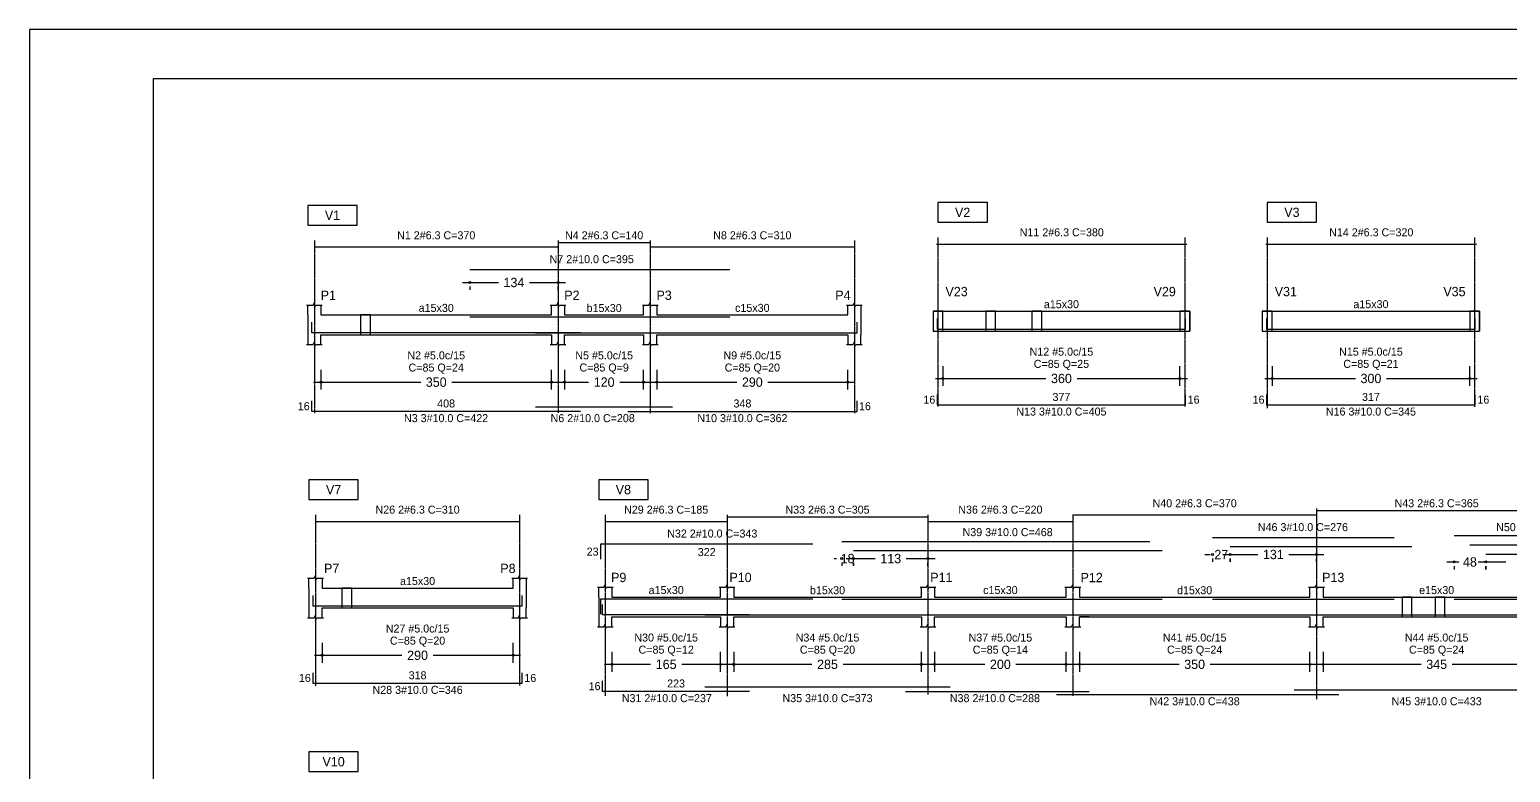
# Model space of a CAD drawing. Extents: x -8959 to 10104, y 7473 to 11928.
# Drawn here: x -8959 to -6710, y 10800 to 11928 of the extents above; entities that cross this region are included whole.
import ezdxf
from ezdxf.enums import TextEntityAlignment as Align

# ---------------------------------------------------------------- set-up
doc = ezdxf.new("R2010")
doc.units = 0
doc.header["$LTSCALE"] = 10
doc.header["$MEASUREMENT"] = 0
doc.linetypes.add('LT0', pattern=[0])
doc.linetypes.add('LT3', pattern=[0.264, 0.12, -0.048, 0.048, -0.048])
for name, color, linetype in [('COT-T', 1, 'LT0'), ('FER-L', 7, 'LT0'), ('FER-T', 2, 'LT0'), ('VIG-L', 7, 'LT0'), ('VIG-T', 8, 'LT0')]:
    doc.layers.add(name, color=color, linetype=linetype)

msp = doc.modelspace()

# ---------------------------------------------------------------- linework, layer by layer
at = {"layer": 'COT-T', "linetype": 'LT3'}
for p, q in [((-8526.6, 11608.2), (-8526.6, 11346)), ((-8156.6, 11608.2), (-8156.6, 11346.4)), ((-8016.6, 11608.2), (-8016.6, 11346)), ((-7706.6, 11608.2), (-7706.6, 11345.6)), ((-7579.7, 11612.7), (-7579.7, 11355.8)), ((-7204.7, 11612.7), (-7204.7, 11355.8)), ((-7079.7, 11612.7), (-7079.7, 11353.4)), ((-6764.7, 11612.7), (-6764.7, 11355.6)), ((-7004.9, 11201.1), (-7004.9, 10911.4)), ((-8524.9, 11191.4), (-8524.9, 10930.9)), ((-8214.9, 11191.4), (-8214.9, 10931.8)), ((-8084.9, 11191.4), (-8084.9, 10916.3)), ((-7899.9, 11191.4), (-7899.9, 10915.2)), ((-7594.9, 11191.4), (-7594.9, 10918.4)), ((-7374.9, 11191.4), (-7374.9, 10916.3))]:
    msp.add_line(p, q, dxfattribs=at)
at = {"layer": 'COT-T', "linetype": 'LT0'}
for p, q in [((-8301.9, 11544.3), (-8247.2, 11544.3)), ((-8290.6, 11538), (-8290.6, 11533)), ((-8200, 11544.3), (-8145.4, 11544.3)), ((-8156.6, 11533), (-8156.6, 11538)), ((-8516.6, 11411.6), (-8516.6, 11381.6)), ((-8166.6, 11381.6), (-8166.6, 11411.6)), ((-8146.6, 11411.6), (-8146.6, 11381.6)), ((-8026.6, 11381.6), (-8026.6, 11411.6)), ((-8006.6, 11411.6), (-8006.6, 11381.6)), ((-7716.6, 11381.6), (-7716.6, 11411.6)), ((-7572.2, 11417.3), (-7572.2, 11387.3)), ((-7212.2, 11387.3), (-7212.2, 11417.3)), ((-7072.2, 11417.3), (-7072.2, 11387.3)), ((-6772.2, 11387.3), (-6772.2, 11417.3)), ((-8527.9, 11392.9), (-8365.2, 11392.9)), ((-8318, 11392.9), (-8155.4, 11392.9)), ((-8157.9, 11392.9), (-8110.2, 11392.9)), ((-8063, 11392.9), (-8015.4, 11392.9)), ((-8017.9, 11392.9), (-7885.2, 11392.9)), ((-7838, 11392.9), (-7705.4, 11392.9)), ((-7583.4, 11398.5), (-7415.8, 11398.5)), ((-7368.5, 11398.5), (-7200.9, 11398.5)), ((-7083.4, 11398.5), (-6945.8, 11398.5)), ((-6898.5, 11398.5), (-6760.9, 11398.5)), ((-7174.2, 11131.1), (-7166.3, 11131.1)), ((-7147.2, 11131.1), (-7094.1, 11131.1)), ((-7132.6, 11131.1), (-7124.7, 11131.1)), ((-7046.8, 11131.1), (-6993.7, 11131.1)), ((-7737.2, 11124.9), (-7733.8, 11124.9)), ((-7725.9, 11118.6), (-7725.9, 11113.6)), ((-7719.2, 11124.9), (-7675.1, 11124.9)), ((-7707.9, 11113.6), (-7707.9, 11118.6)), ((-7707.9, 11118.6), (-7707.9, 11113.6)), ((-7700.1, 11124.9), (-7696.7, 11124.9)), ((-7627.8, 11124.9), (-7583.7, 11124.9)), ((-7594.9, 11113.6), (-7594.9, 11118.6)), ((-7162.9, 11124.8), (-7162.9, 11119.8)), ((-7135.9, 11119.8), (-7135.9, 11124.8)), ((-7135.9, 11124.8), (-7135.9, 11119.8)), ((-7004.9, 11119.8), (-7004.9, 11124.8)), ((-6807.2, 11119.7), (-6788.8, 11119.7)), ((-6795.9, 11113.5), (-6795.9, 11108.5)), ((-6759.2, 11119.7), (-6717.6, 11119.7)), ((-6755.1, 11119.7), (-6736.7, 11119.7)), ((-6747.9, 11108.5), (-6747.9, 11113.5)), ((-6747.9, 11113.5), (-6747.9, 11108.5)), ((-8514.9, 10996.7), (-8514.9, 10966.7)), ((-8224.9, 10966.7), (-8224.9, 10996.7)), ((-8526.2, 10977.9), (-8393.6, 10977.9)), ((-8346.3, 10977.9), (-8213.7, 10977.9)), ((-8074.9, 10983), (-8074.9, 10953)), ((-7909.9, 10953), (-7909.9, 10983)), ((-7889.9, 10983), (-7889.9, 10953)), ((-7604.9, 10953), (-7604.9, 10983)), ((-7584.9, 10983), (-7584.9, 10953)), ((-7384.9, 10953), (-7384.9, 10983)), ((-7364.9, 10983), (-7364.9, 10953)), ((-7014.9, 10953), (-7014.9, 10983)), ((-6994.9, 10983), (-6994.9, 10953)), ((-8086.2, 10964.2), (-8016.1, 10964.2)), ((-7968.8, 10964.2), (-7898.7, 10964.2)), ((-7901.2, 10964.2), (-7771.1, 10964.2)), ((-7723.8, 10964.2), (-7593.7, 10964.2)), ((-7596.2, 10964.2), (-7508.6, 10964.2)), ((-7461.3, 10964.2), (-7373.7, 10964.2)), ((-7376.2, 10964.2), (-7213.6, 10964.2)), ((-7166.3, 10964.2), (-7003.7, 10964.2)), ((-7006.2, 10964.2), (-6846.1, 10964.2)), ((-6798.8, 10964.2), (-6638.7, 10964.2))]:
    msp.add_line(p, q, dxfattribs=at)
at = {"layer": 'COT-T'}
for centre in [(-8290.6, 11544.3), (-8156.6, 11544.3), (-8516.6, 11392.9), (-8166.6, 11392.9), (-8146.6, 11392.9), (-8026.6, 11392.9), (-8006.6, 11392.9), (-7716.6, 11392.9), (-7572.2, 11398.5), (-7212.2, 11398.5), (-7072.2, 11398.5), (-6772.2, 11398.5), (-7162.9, 11131.1), (-7135.9, 11131.1), (-7135.9, 11131.1), (-7004.9, 11131.1), (-7725.9, 11124.9), (-7707.9, 11124.9), (-7707.9, 11124.9), (-7594.9, 11124.9), (-6795.9, 11119.7), (-6747.9, 11119.7), (-6747.9, 11119.7), (-8514.9, 10977.9), (-8224.9, 10977.9), (-8074.9, 10964.2), (-7909.9, 10964.2), (-7889.9, 10964.2), (-7604.9, 10964.2), (-7584.9, 10964.2), (-7384.9, 10964.2), (-7364.9, 10964.2), (-7014.9, 10964.2), (-6994.9, 10964.2)]:
    msp.add_circle(centre, 1.5, dxfattribs=at)
at = {"layer": 'FER-T', "linetype": 'LT0'}
for p, q in [((-8156.6, 11605.2), (-8016.6, 11605.2)), ((-8526.6, 11598.2), (-8156.6, 11598.2)), ((-8016.6, 11598.2), (-7706.6, 11598.2)), ((-7581.7, 11602.7), (-7201.7, 11602.7)), ((-7081.7, 11602.7), (-6761.7, 11602.7)), ((-8290.6, 11564.1), (-7895.6, 11564.1)), ((-8290.6, 11491.9), (-7895.6, 11491.9)), ((-8530.6, 11467.9), (-8530.6, 11483.9)), ((-8122.6, 11467.9), (-8530.6, 11467.9)), ((-8190.6, 11467.9), (-7982.6, 11467.9)), ((-8050.6, 11467.9), (-7702.6, 11467.9)), ((-7702.6, 11467.9), (-7702.6, 11483.9)), ((-7580.7, 11489.5), (-7580.7, 11473.5)), ((-7580.7, 11473.5), (-7203.7, 11473.5)), ((-7203.7, 11473.5), (-7203.7, 11489.5)), ((-7080.7, 11489.5), (-7080.7, 11473.5)), ((-7080.7, 11473.5), (-6763.7, 11473.5)), ((-6763.7, 11473.5), (-6763.7, 11489.5)), ((-8530.6, 11348.3), (-8530.6, 11364.3)), ((-7702.6, 11348.3), (-7702.6, 11364.3)), ((-7580.7, 11374.3), (-7580.7, 11358.3)), ((-7580.7, 11358.3), (-7203.7, 11358.3)), ((-7203.7, 11358.3), (-7203.7, 11374.3)), ((-7080.7, 11374.3), (-7080.7, 11358.3)), ((-7080.7, 11358.3), (-6763.7, 11358.3)), ((-6763.7, 11358.3), (-6763.7, 11374.3)), ((-8122.6, 11348.3), (-8530.6, 11348.3)), ((-8190.6, 11355.3), (-7982.6, 11355.3)), ((-8050.6, 11348.3), (-7702.6, 11348.3)), ((-7004.9, 11198.1), (-6639.9, 11198.1)), ((-8524.9, 11181.4), (-8214.9, 11181.4)), ((-8084.9, 11181.4), (-7899.9, 11181.4)), ((-7899.9, 11188.4), (-7594.9, 11188.4)), ((-7594.9, 11181.4), (-7374.9, 11181.4)), ((-7374.9, 11191.1), (-7004.9, 11191.1)), ((-7162.9, 11157.1), (-6886.9, 11157.1)), ((-6795.9, 11159.7), (-6523.9, 11159.7)), ((-7769.9, 11146.9), (-8091.9, 11146.9)), ((-8091.9, 11146.9), (-8091.9, 11123.9)), ((-7725.9, 11150.9), (-7257.8, 11150.9)), ((-7707.9, 11136.9), (-7239.4, 11136.9)), ((-7135.9, 11143.1), (-6859.9, 11143.1)), ((-6771.9, 11145.7), (-6499.9, 11145.7)), ((-6747.9, 11131.7), (-6475.9, 11131.7)), ((-8528.9, 11068.9), (-8528.9, 11052.9)), ((-8210.9, 11052.9), (-8210.9, 11068.9)), ((-7769.9, 11063.2), (-8091.9, 11063.2)), ((-8091.9, 11063.2), (-8091.9, 11040.2)), ((-7725.9, 11063.2), (-7349.9, 11063.2)), ((-7399.9, 11063.2), (-7239.4, 11063.2)), ((-7162.9, 11063.2), (-6886.9, 11063.2)), ((-6795.9, 11063.2), (-6523.9, 11063.2)), ((-8528.9, 11052.9), (-8210.9, 11052.9)), ((-8088.9, 11039.2), (-8088.9, 11055.2)), ((-7865.9, 11039.2), (-8088.9, 11039.2)), ((-7933.9, 11039.2), (-7560.9, 11039.2)), ((-7628.9, 11039.2), (-7349.9, 11039.2)), ((-7399.9, 11039.2), (-6970.9, 11039.2)), ((-7038.9, 11039.2), (-6605.9, 11039.2)), ((-8528.9, 10951.5), (-8528.9, 10935.5)), ((-8210.9, 10935.5), (-8210.9, 10951.5)), ((-8528.9, 10935.5), (-8210.9, 10935.5)), ((-8088.9, 10923), (-8088.9, 10939)), ((-7933.9, 10930), (-7560.9, 10930)), ((-7865.9, 10923), (-8088.9, 10923)), ((-7628.9, 10923), (-7349.9, 10923)), ((-7399.9, 10918.2), (-6970.9, 10918.2)), ((-7038.9, 10925.2), (-6605.9, 10925.2))]:
    msp.add_line(p, q, dxfattribs=at)
at = {"layer": 'VIG-T', "linetype": 'ByBlock'}
for p, q in [((-8959, 11928.5), (-8959, 7473.5)), ((-2652, 11928.5), (-8959, 11928.5)), ((-8771.5, 11853.5), (-8771.5, 7573.5)), ((-2752, 11853.5), (-8771.5, 11853.5))]:
    msp.add_line(p, q, dxfattribs=at)
at = {"layer": 'VIG-T', "linetype": 'LT0'}
for p, q in [((-8461.6, 11661.4), (-8536.6, 11661.4)), ((-8536.6, 11661.4), (-8536.6, 11631.4)), ((-8461.6, 11631.4), (-8461.6, 11661.4)), ((-7504.7, 11665.9), (-7579.7, 11665.9)), ((-7579.7, 11665.9), (-7579.7, 11635.9)), ((-7504.7, 11635.9), (-7504.7, 11665.9)), ((-7004.7, 11665.9), (-7079.7, 11665.9)), ((-7079.7, 11665.9), (-7079.7, 11635.9)), ((-7004.7, 11635.9), (-7004.7, 11665.9)), ((-8536.6, 11631.4), (-8461.6, 11631.4)), ((-7579.7, 11635.9), (-7504.7, 11635.9)), ((-7079.7, 11635.9), (-7004.7, 11635.9)), ((-8528.6, 11509.9), (-8526.6, 11513.9)), ((-8526.6, 11513.9), (-8526.6, 11505.9)), ((-8158.6, 11509.9), (-8156.6, 11513.9)), ((-8156.6, 11513.9), (-8156.6, 11505.9)), ((-8018.6, 11509.9), (-8016.6, 11513.9)), ((-8016.6, 11513.9), (-8016.6, 11505.9)), ((-7708.6, 11509.9), (-7706.6, 11513.9)), ((-7706.6, 11513.9), (-7706.6, 11505.9)), ((-8538.6, 11509.9), (-8528.6, 11509.9)), ((-8536.6, 11494.9), (-8536.6, 11509.9)), ((-8536.6, 11494.9), (-8536.6, 11464.9)), ((-8526.6, 11505.9), (-8524.6, 11509.9)), ((-8524.6, 11509.9), (-8514.6, 11509.9)), ((-8516.6, 11509.9), (-8516.6, 11494.9)), ((-8516.6, 11494.9), (-8456.6, 11494.9)), ((-8456.6, 11494.9), (-8441.6, 11494.9)), ((-8441.6, 11494.9), (-8456.6, 11494.9)), ((-8456.6, 11494.9), (-8456.6, 11464.9)), ((-8441.6, 11494.9), (-8166.6, 11494.9)), ((-8441.6, 11464.9), (-8441.6, 11494.9)), ((-8168.6, 11509.9), (-8158.6, 11509.9)), ((-8166.6, 11494.9), (-8166.6, 11509.9)), ((-8156.6, 11505.9), (-8154.6, 11509.9)), ((-8154.6, 11509.9), (-8144.6, 11509.9)), ((-8146.6, 11509.9), (-8146.6, 11494.9)), ((-8146.6, 11494.9), (-8026.6, 11494.9)), ((-8028.6, 11509.9), (-8018.6, 11509.9)), ((-8026.6, 11494.9), (-8026.6, 11509.9)), ((-8016.6, 11505.9), (-8014.6, 11509.9)), ((-8014.6, 11509.9), (-8004.6, 11509.9)), ((-8006.6, 11509.9), (-8006.6, 11494.9)), ((-8006.6, 11494.9), (-7716.6, 11494.9)), ((-7718.6, 11509.9), (-7708.6, 11509.9)), ((-7716.6, 11494.9), (-7716.6, 11509.9)), ((-7706.6, 11505.9), (-7704.6, 11509.9)), ((-7704.6, 11509.9), (-7694.6, 11509.9)), ((-7696.6, 11509.9), (-7696.6, 11494.9)), ((-7696.6, 11494.9), (-7696.6, 11464.9)), ((-7587.2, 11500.5), (-7572.2, 11500.5)), ((-7587.2, 11500.5), (-7587.2, 11470.5)), ((-7572.2, 11500.5), (-7587.2, 11500.5)), ((-7587.2, 11500.5), (-7587.2, 11470.5)), ((-7572.2, 11500.5), (-7507.2, 11500.5)), ((-7572.2, 11470.5), (-7572.2, 11500.5)), ((-7507.2, 11500.5), (-7492.2, 11500.5)), ((-7492.2, 11500.5), (-7507.2, 11500.5)), ((-7507.2, 11500.5), (-7507.2, 11470.5)), ((-7492.2, 11500.5), (-7437.2, 11500.5)), ((-7492.2, 11470.5), (-7492.2, 11500.5)), ((-7437.2, 11500.5), (-7422.2, 11500.5)), ((-7422.2, 11500.5), (-7437.2, 11500.5)), ((-7437.2, 11500.5), (-7437.2, 11470.5)), ((-7422.2, 11500.5), (-7212.2, 11500.5)), ((-7422.2, 11470.5), (-7422.2, 11500.5)), ((-7212.2, 11500.5), (-7197.2, 11500.5)), ((-7197.2, 11500.5), (-7212.2, 11500.5)), ((-7212.2, 11500.5), (-7212.2, 11470.5)), ((-7197.2, 11500.5), (-7197.2, 11470.5)), ((-7197.2, 11470.5), (-7197.2, 11500.5)), ((-7087.2, 11500.5), (-7072.2, 11500.5)), ((-7087.2, 11500.5), (-7087.2, 11470.5)), ((-7072.2, 11500.5), (-7087.2, 11500.5)), ((-7087.2, 11500.5), (-7087.2, 11470.5)), ((-7072.2, 11500.5), (-6772.2, 11500.5)), ((-7072.2, 11470.5), (-7072.2, 11500.5)), ((-6772.2, 11500.5), (-6757.2, 11500.5)), ((-6757.2, 11500.5), (-6772.2, 11500.5)), ((-6772.2, 11500.5), (-6772.2, 11470.5)), ((-6757.2, 11500.5), (-6757.2, 11470.5)), ((-6757.2, 11470.5), (-6757.2, 11500.5)), ((-7587.2, 11470.5), (-7572.2, 11470.5)), ((-7587.2, 11470.5), (-7572.2, 11470.5)), ((-7572.2, 11470.5), (-7507.2, 11470.5)), ((-7507.2, 11470.5), (-7492.2, 11470.5)), ((-7507.2, 11470.5), (-7492.2, 11470.5)), ((-7492.2, 11470.5), (-7437.2, 11470.5)), ((-7437.2, 11470.5), (-7422.2, 11470.5)), ((-7437.2, 11470.5), (-7422.2, 11470.5)), ((-7422.2, 11470.5), (-7212.2, 11470.5)), ((-7212.2, 11470.5), (-7197.2, 11470.5)), ((-7212.2, 11470.5), (-7197.2, 11470.5)), ((-7087.2, 11470.5), (-7072.2, 11470.5)), ((-7087.2, 11470.5), (-7072.2, 11470.5)), ((-7072.2, 11470.5), (-6772.2, 11470.5)), ((-6772.2, 11470.5), (-6757.2, 11470.5)), ((-6772.2, 11470.5), (-6757.2, 11470.5)), ((-8538.6, 11449.9), (-8528.6, 11449.9)), ((-8536.6, 11464.9), (-8536.6, 11449.9)), ((-8528.6, 11449.9), (-8526.6, 11453.9)), ((-8526.6, 11453.9), (-8526.6, 11445.9)), ((-8526.6, 11445.9), (-8524.6, 11449.9)), ((-8524.6, 11449.9), (-8514.6, 11449.9)), ((-8516.6, 11449.9), (-8516.6, 11464.9)), ((-8516.6, 11464.9), (-8456.6, 11464.9)), ((-8456.6, 11464.9), (-8441.6, 11464.9)), ((-8456.6, 11464.9), (-8441.6, 11464.9)), ((-8441.6, 11464.9), (-8166.6, 11464.9)), ((-8168.6, 11449.9), (-8158.6, 11449.9)), ((-8166.6, 11464.9), (-8166.6, 11449.9)), ((-8158.6, 11449.9), (-8156.6, 11453.9)), ((-8156.6, 11453.9), (-8156.6, 11445.9)), ((-8156.6, 11445.9), (-8154.6, 11449.9)), ((-8154.6, 11449.9), (-8144.6, 11449.9)), ((-8146.6, 11464.9), (-8026.6, 11464.9)), ((-8146.6, 11449.9), (-8146.6, 11464.9)), ((-8028.6, 11449.9), (-8018.6, 11449.9)), ((-8026.6, 11464.9), (-8026.6, 11449.9)), ((-8018.6, 11449.9), (-8016.6, 11453.9)), ((-8016.6, 11453.9), (-8016.6, 11445.9)), ((-8016.6, 11445.9), (-8014.6, 11449.9)), ((-8014.6, 11449.9), (-8004.6, 11449.9)), ((-8006.6, 11449.9), (-8006.6, 11464.9)), ((-8006.6, 11464.9), (-7716.6, 11464.9)), ((-7718.6, 11449.9), (-7708.6, 11449.9)), ((-7716.6, 11464.9), (-7716.6, 11449.9)), ((-7708.6, 11449.9), (-7706.6, 11453.9)), ((-7706.6, 11453.9), (-7706.6, 11445.9)), ((-7706.6, 11445.9), (-7704.6, 11449.9)), ((-7704.6, 11449.9), (-7694.6, 11449.9)), ((-7696.6, 11449.9), (-7696.6, 11464.9)), ((-8459.9, 11244.6), (-8534.9, 11244.6)), ((-8534.9, 11244.6), (-8534.9, 11214.6)), ((-8459.9, 11214.6), (-8459.9, 11244.6)), ((-8019.9, 11244.6), (-8094.9, 11244.6)), ((-8094.9, 11244.6), (-8094.9, 11214.6)), ((-8019.9, 11214.6), (-8019.9, 11244.6)), ((-8534.9, 11214.6), (-8459.9, 11214.6)), ((-8094.9, 11214.6), (-8019.9, 11214.6)), ((-8536.9, 11094.9), (-8526.9, 11094.9)), ((-8534.9, 11079.9), (-8534.9, 11094.9)), ((-8526.9, 11094.9), (-8524.9, 11098.9)), ((-8524.9, 11098.9), (-8524.9, 11090.9)), ((-8524.9, 11090.9), (-8522.9, 11094.9)), ((-8522.9, 11094.9), (-8512.9, 11094.9)), ((-8514.9, 11094.9), (-8514.9, 11079.9)), ((-8226.9, 11094.9), (-8216.9, 11094.9)), ((-8224.9, 11079.9), (-8224.9, 11094.9)), ((-8216.9, 11094.9), (-8214.9, 11098.9)), ((-8214.9, 11098.9), (-8214.9, 11090.9)), ((-8214.9, 11090.9), (-8212.9, 11094.9)), ((-8212.9, 11094.9), (-8202.9, 11094.9)), ((-8204.9, 11094.9), (-8204.9, 11079.9)), ((-8534.9, 11079.9), (-8534.9, 11049.9)), ((-8514.9, 11079.9), (-8484.9, 11079.9)), ((-8484.9, 11079.9), (-8469.9, 11079.9)), ((-8469.9, 11079.9), (-8484.9, 11079.9)), ((-8484.9, 11079.9), (-8484.9, 11049.9)), ((-8469.9, 11079.9), (-8224.9, 11079.9)), ((-8469.9, 11049.9), (-8469.9, 11079.9)), ((-8204.9, 11079.9), (-8204.9, 11049.9)), ((-8096.9, 11081.2), (-8086.9, 11081.2)), ((-8094.9, 11066.2), (-8094.9, 11081.2)), ((-8094.9, 11066.2), (-8094.9, 11036.2)), ((-8086.9, 11081.2), (-8084.9, 11085.2)), ((-8084.9, 11085.2), (-8084.9, 11077.2)), ((-8084.9, 11077.2), (-8082.9, 11081.2)), ((-8082.9, 11081.2), (-8072.9, 11081.2)), ((-8074.9, 11081.2), (-8074.9, 11066.2)), ((-8074.9, 11066.2), (-7909.9, 11066.2)), ((-7911.9, 11081.2), (-7901.9, 11081.2)), ((-7909.9, 11066.2), (-7909.9, 11081.2)), ((-7901.9, 11081.2), (-7899.9, 11085.2)), ((-7899.9, 11085.2), (-7899.9, 11077.2)), ((-7899.9, 11077.2), (-7897.9, 11081.2)), ((-7897.9, 11081.2), (-7887.9, 11081.2)), ((-7889.9, 11081.2), (-7889.9, 11066.2)), ((-7889.9, 11066.2), (-7604.9, 11066.2)), ((-7606.9, 11081.2), (-7596.9, 11081.2)), ((-7604.9, 11066.2), (-7604.9, 11081.2)), ((-7596.9, 11081.2), (-7594.9, 11085.2)), ((-7594.9, 11085.2), (-7594.9, 11077.2)), ((-7594.9, 11077.2), (-7592.9, 11081.2)), ((-7592.9, 11081.2), (-7582.9, 11081.2)), ((-7584.9, 11081.2), (-7584.9, 11066.2)), ((-7584.9, 11066.2), (-7384.9, 11066.2)), ((-7386.9, 11081.2), (-7376.9, 11081.2)), ((-7384.9, 11066.2), (-7384.9, 11081.2)), ((-7376.9, 11081.2), (-7374.9, 11085.2)), ((-7374.9, 11085.2), (-7374.9, 11077.2)), ((-7374.9, 11077.2), (-7372.9, 11081.2)), ((-7372.9, 11081.2), (-7362.9, 11081.2)), ((-7364.9, 11081.2), (-7364.9, 11066.2)), ((-7364.9, 11081.2), (-7364.9, 11066.2)), ((-7364.9, 11066.2), (-7349.9, 11066.2)), ((-7364.9, 11066.2), (-7014.9, 11066.2)), ((-7016.9, 11081.2), (-7006.9, 11081.2)), ((-7014.9, 11066.2), (-7014.9, 11081.2)), ((-7006.9, 11081.2), (-7004.9, 11085.2)), ((-7004.9, 11085.2), (-7004.9, 11077.2)), ((-7004.9, 11077.2), (-7002.9, 11081.2)), ((-7002.9, 11081.2), (-6992.9, 11081.2)), ((-6994.9, 11081.2), (-6994.9, 11066.2)), ((-6994.9, 11066.2), (-6874.9, 11066.2)), ((-6874.9, 11066.2), (-6859.9, 11066.2)), ((-6859.9, 11066.2), (-6874.9, 11066.2)), ((-6874.9, 11066.2), (-6874.9, 11036.2)), ((-6859.9, 11066.2), (-6824.9, 11066.2)), ((-6859.9, 11036.2), (-6859.9, 11066.2)), ((-6824.9, 11066.2), (-6809.9, 11066.2)), ((-6809.9, 11066.2), (-6824.9, 11066.2)), ((-6824.9, 11066.2), (-6824.9, 11036.2)), ((-6809.9, 11066.2), (-6649.9, 11066.2)), ((-6809.9, 11036.2), (-6809.9, 11066.2)), ((-8534.9, 11049.9), (-8534.9, 11034.9)), ((-8514.9, 11049.9), (-8484.9, 11049.9)), ((-8514.9, 11034.9), (-8514.9, 11049.9)), ((-8484.9, 11049.9), (-8469.9, 11049.9)), ((-8484.9, 11049.9), (-8469.9, 11049.9)), ((-8469.9, 11049.9), (-8224.9, 11049.9)), ((-8224.9, 11049.9), (-8224.9, 11034.9)), ((-8204.9, 11034.9), (-8204.9, 11049.9)), ((-8536.9, 11034.9), (-8526.9, 11034.9)), ((-8526.9, 11034.9), (-8524.9, 11038.9)), ((-8524.9, 11038.9), (-8524.9, 11030.9)), ((-8524.9, 11030.9), (-8522.9, 11034.9)), ((-8522.9, 11034.9), (-8512.9, 11034.9)), ((-8226.9, 11034.9), (-8216.9, 11034.9)), ((-8216.9, 11034.9), (-8214.9, 11038.9)), ((-8214.9, 11038.9), (-8214.9, 11030.9)), ((-8214.9, 11030.9), (-8212.9, 11034.9)), ((-8212.9, 11034.9), (-8202.9, 11034.9)), ((-8096.9, 11021.2), (-8086.9, 11021.2)), ((-8094.9, 11036.2), (-8094.9, 11021.2)), ((-8086.9, 11021.2), (-8084.9, 11025.2)), ((-8084.9, 11025.2), (-8084.9, 11017.2)), ((-8084.9, 11017.2), (-8082.9, 11021.2)), ((-8082.9, 11021.2), (-8072.9, 11021.2)), ((-8074.9, 11036.2), (-7909.9, 11036.2)), ((-8074.9, 11021.2), (-8074.9, 11036.2)), ((-7911.9, 11021.2), (-7901.9, 11021.2)), ((-7909.9, 11036.2), (-7909.9, 11021.2)), ((-7901.9, 11021.2), (-7899.9, 11025.2)), ((-7899.9, 11025.2), (-7899.9, 11017.2)), ((-7899.9, 11017.2), (-7897.9, 11021.2)), ((-7897.9, 11021.2), (-7887.9, 11021.2)), ((-7889.9, 11036.2), (-7604.9, 11036.2)), ((-7889.9, 11021.2), (-7889.9, 11036.2)), ((-7606.9, 11021.2), (-7596.9, 11021.2)), ((-7604.9, 11036.2), (-7604.9, 11021.2)), ((-7596.9, 11021.2), (-7594.9, 11025.2)), ((-7594.9, 11025.2), (-7594.9, 11017.2)), ((-7594.9, 11017.2), (-7592.9, 11021.2)), ((-7592.9, 11021.2), (-7582.9, 11021.2)), ((-7584.9, 11036.2), (-7384.9, 11036.2)), ((-7584.9, 11021.2), (-7584.9, 11036.2)), ((-7386.9, 11021.2), (-7376.9, 11021.2)), ((-7384.9, 11036.2), (-7384.9, 11021.2)), ((-7376.9, 11021.2), (-7374.9, 11025.2)), ((-7374.9, 11025.2), (-7374.9, 11017.2)), ((-7374.9, 11017.2), (-7372.9, 11021.2)), ((-7372.9, 11021.2), (-7362.9, 11021.2)), ((-7364.9, 11021.2), (-7364.9, 11036.2)), ((-7349.9, 11036.2), (-7364.9, 11036.2)), ((-7364.9, 11036.2), (-7014.9, 11036.2)), ((-7016.9, 11021.2), (-7006.9, 11021.2)), ((-7014.9, 11036.2), (-7014.9, 11021.2)), ((-7006.9, 11021.2), (-7004.9, 11025.2)), ((-7004.9, 11025.2), (-7004.9, 11017.2)), ((-7004.9, 11017.2), (-7002.9, 11021.2)), ((-7002.9, 11021.2), (-6992.9, 11021.2)), ((-6994.9, 11021.2), (-6994.9, 11036.2)), ((-6994.9, 11036.2), (-6874.9, 11036.2)), ((-6874.9, 11036.2), (-6859.9, 11036.2)), ((-6874.9, 11036.2), (-6859.9, 11036.2)), ((-6859.9, 11036.2), (-6824.9, 11036.2)), ((-6824.9, 11036.2), (-6809.9, 11036.2)), ((-6824.9, 11036.2), (-6809.9, 11036.2)), ((-6809.9, 11036.2), (-6649.9, 11036.2)), ((-8459.9, 10831.3), (-8534.9, 10831.3)), ((-8534.9, 10831.3), (-8534.9, 10801.3)), ((-8459.9, 10801.3), (-8459.9, 10831.3)), ((-8534.9, 10801.3), (-8459.9, 10801.3))]:
    msp.add_line(p, q, dxfattribs=at)

# ---------------------------------------------------------------- texts
at = {"layer": 'COT-T'}
for s, p in [('134', (-8223.6, 11544.3)), ('360', (-7392.2, 11398.5)), ('300', (-6922.2, 11398.5)), ('350', (-8341.6, 11392.9)), ('120', (-8086.6, 11392.9)), ('290', (-7861.6, 11392.9)), ('18', (-7716.9, 11124.9)), ('113', (-7651.4, 11124.9)), ('27', (-7149.4, 11131.1)), ('131', (-7070.4, 11131.1)), ('48', (-6771.9, 11119.7)), ('290', (-8369.9, 10977.9)), ('165', (-7992.4, 10964.2)), ('285', (-7747.4, 10964.2)), ('200', (-7484.9, 10964.2)), ('350', (-7189.9, 10964.2)), ('345', (-6822.4, 10964.2))]:
    msp.add_text(s, height=14.18, dxfattribs=at).set_placement(p, align=Align.MIDDLE)
at = {"layer": 'FER-L'}
for s, p in [('N11 2#6.3 C=380', (-7391.7, 11620.5)), ('N14 2#6.3 C=320', (-6921.7, 11620.5)), ('N1 2#6.3 C=370', (-8341.6, 11616)), ('N4 2#6.3 C=140', (-8086.6, 11616)), ('N8 2#6.3 C=310', (-7861.6, 11616)), ('N7 2#10.0 C=395', (-8105.5, 11579.7)), ('N12 #5.0c/15', (-7392.2, 11439.4)), ('N15 #5.0c/15', (-6922.2, 11439.4)), ('N2 #5.0c/15', (-8341.6, 11433.8)), ('N5 #5.0c/15', (-8086.6, 11433.8)), ('N9 #5.0c/15', (-7861.6, 11433.8)), ('C=85 Q=25', (-7392.2, 11419.1)), ('C=85 Q=21', (-6922.2, 11419.1)), ('C=85 Q=24', (-8341.6, 11413.5)), ('C=85 Q=9', (-8086.6, 11413.5)), ('C=85 Q=20', (-7861.6, 11413.5)), ('16', (-8542.8, 11356.3)), ('408', (-8326.6, 11360.5)), ('348', (-7876.6, 11360.5)), ('16', (-7690.5, 11356.3)), ('377', (-7392.2, 11370.4)), ('16', (-7191.5, 11366.3)), ('317', (-6922.2, 11370.4)), ('16', (-6751.5, 11366.3)), ('N3 3#10.0 C=422', (-8326.6, 11338.2)), ('N6 2#10.0 C=208', (-8104, 11338.2)), ('N10 3#10.0 C=362', (-7876.6, 11338.2)), ('N13 3#10.0 C=405', (-7392.2, 11348.2)), ('N16 3#10.0 C=345', (-6922.2, 11348.2)), ('N26 2#6.3 C=310', (-8369.9, 11199.2)), ('N29 2#6.3 C=185', (-7992.4, 11199.2)), ('N33 2#6.3 C=305', (-7747.4, 11199.2)), ('N36 2#6.3 C=220', (-7484.9, 11199.2)), ('N40 2#6.3 C=370', (-7189.9, 11208.9)), ('N43 2#6.3 C=365', (-6822.4, 11208.9)), ('N46 3#10.0 C=276', (-7025.5, 11172.6)), ('N50 3#10.0 C=272', (-6663.7, 11172.6)), ('N32 2#10.0 C=343', (-7922.4, 11162.9)), ('N39 3#10.0 C=468', (-7473.9, 11165)), ('23', (-8104.1, 11135.4)), ('322', (-7930.9, 11134.7)), ('N27 #5.0c/15', (-8369.9, 11018.8)), ('C=85 Q=20', (-8369.9, 10998.6)), ('N30 #5.0c/15', (-7992.4, 11005.1)), ('N34 #5.0c/15', (-7747.4, 11005.1)), ('N37 #5.0c/15', (-7484.9, 11005.1)), ('N41 #5.0c/15', (-7189.9, 11005.1)), ('N44 #5.0c/15', (-6822.4, 11005.1)), ('C=85 Q=12', (-7992.4, 10984.9)), ('C=85 Q=20', (-7747.4, 10984.9)), ('C=85 Q=14', (-7484.9, 10984.9)), ('C=85 Q=24', (-7189.9, 10984.9)), ('C=85 Q=24', (-6822.4, 10984.9)), ('318', (-8369.9, 10947.6)), ('N28 3#10.0 C=346', (-8369.9, 10925.4)), ('16', (-8198.8, 10943.5)), ('16', (-8101.1, 10931)), ('223', (-7977.4, 10935.1)), ('N31 2#10.0 C=237', (-7991.4, 10912.8)), ('N35 3#10.0 C=373', (-7747.4, 10912.8)), ('N38 2#10.0 C=288', (-7493.2, 10912.8)), ('N42 3#10.0 C=438', (-7189.9, 10908.1)), ('N45 3#10.0 C=433', (-6822.4, 10908.1))]:
    msp.add_text(s, height=12.15, dxfattribs=at).set_placement(p, align=Align.MIDDLE)
for p in [(-7592.8, 11366.3), (-7092.8, 11366.3), (-8541.1, 10943.5)]:
    msp.add_text('16', height=12.15, rotation=0, dxfattribs=at).set_placement(p, align=Align.MIDDLE)
at = {"layer": 'VIG-L'}
for s, height, p in [('V1', 14.18, (-8499.1, 11646.4)), ('V2', 14.18, (-7542.2, 11650.9)), ('V3', 14.18, (-7042.2, 11650.9)), ('V23', 14.18, (-7551.4, 11530.5)), ('V29', 14.18, (-7235.4, 11530.5)), ('V31', 14.18, (-7051.4, 11530.5)), ('V35', 14.18, (-6795.4, 11530.5)), ('P1', 14.18, (-8505.5, 11524.9)), ('P2', 14.18, (-8135.5, 11524.9)), ('P3', 14.18, (-7995.5, 11524.9)), ('P4', 14.18, (-7724, 11524.9)), ('a15x30', 12.15, (-7392.2, 11511.3)), ('a15x30', 12.15, (-6922.2, 11511.3)), ('a15x30', 12.15, (-8341.6, 11505.7)), ('b15x30', 12.15, (-8086.6, 11505.7)), ('c15x30', 12.15, (-7861.6, 11505.7)), ('V7', 14.18, (-8497.4, 11229.6)), ('V8', 14.18, (-8057.4, 11229.6)), ('P7', 14.18, (-8500.4, 11109.9)), ('P8', 14.18, (-8232.7, 11109.9)), ('a15x30', 12.15, (-8369.9, 11090.7)), ('P9', 14.18, (-8064.5, 11096.2)), ('P10', 14.18, (-7879.5, 11096.2)), ('P11', 14.18, (-7574.5, 11096.2)), ('P12', 14.18, (-7346.3, 11096.2)), ('P13', 14.18, (-6979.5, 11096.2)), ('a15x30', 12.15, (-7992.4, 11077)), ('b15x30', 12.15, (-7747.4, 11077)), ('c15x30', 12.15, (-7484.9, 11077)), ('d15x30', 12.15, (-7189.9, 11077)), ('e15x30', 12.15, (-6822.4, 11077)), ('V10', 14.18, (-8497.4, 10816.3))]:
    msp.add_text(s, height=height, dxfattribs=at).set_placement(p, align=Align.MIDDLE)

doc.saveas('drawing.dxf')
